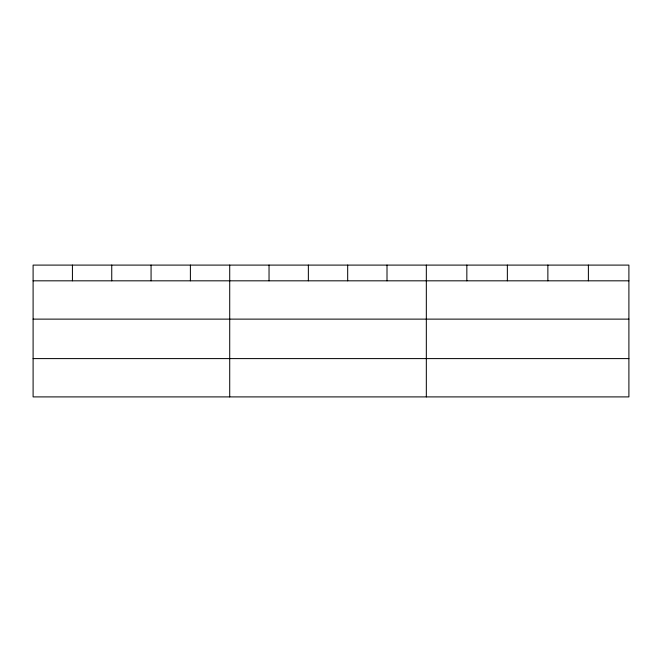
<?xml version="1.0" encoding="UTF-8"?>
<svg xmlns="http://www.w3.org/2000/svg" width="662" height="662" viewBox="0 0 662 662"><rect width="100%" height="100%" fill="white"/><g stroke="black" fill="none" stroke-linecap="round" stroke-linejoin="round"><path stroke-width="0.99" d="M628.9 319.125L628.9 265.098L33.1 265.098L33.1 396.902L628.9 396.902L628.9 319.125L33.1 319.125M33.1 280.82L628.9 280.82M33.1 358.597L628.9 358.597M588.386 265.098L588.386 280.82M547.871 265.098L547.871 280.82M507.357 265.098L507.357 280.82M466.842 265.098L466.842 280.82M426.328 265.098L426.328 396.902M387.005 265.098L387.005 280.82M347.682 265.098L347.682 280.82M308.36 265.098L308.36 280.82M269.037 265.098L269.037 280.82M229.714 265.098L229.714 396.902M190.391 265.098L190.391 280.82M151.068 265.098L151.068 280.82M111.746 265.098L111.746 280.82M72.423 265.098L72.423 280.82"/></g></svg>
